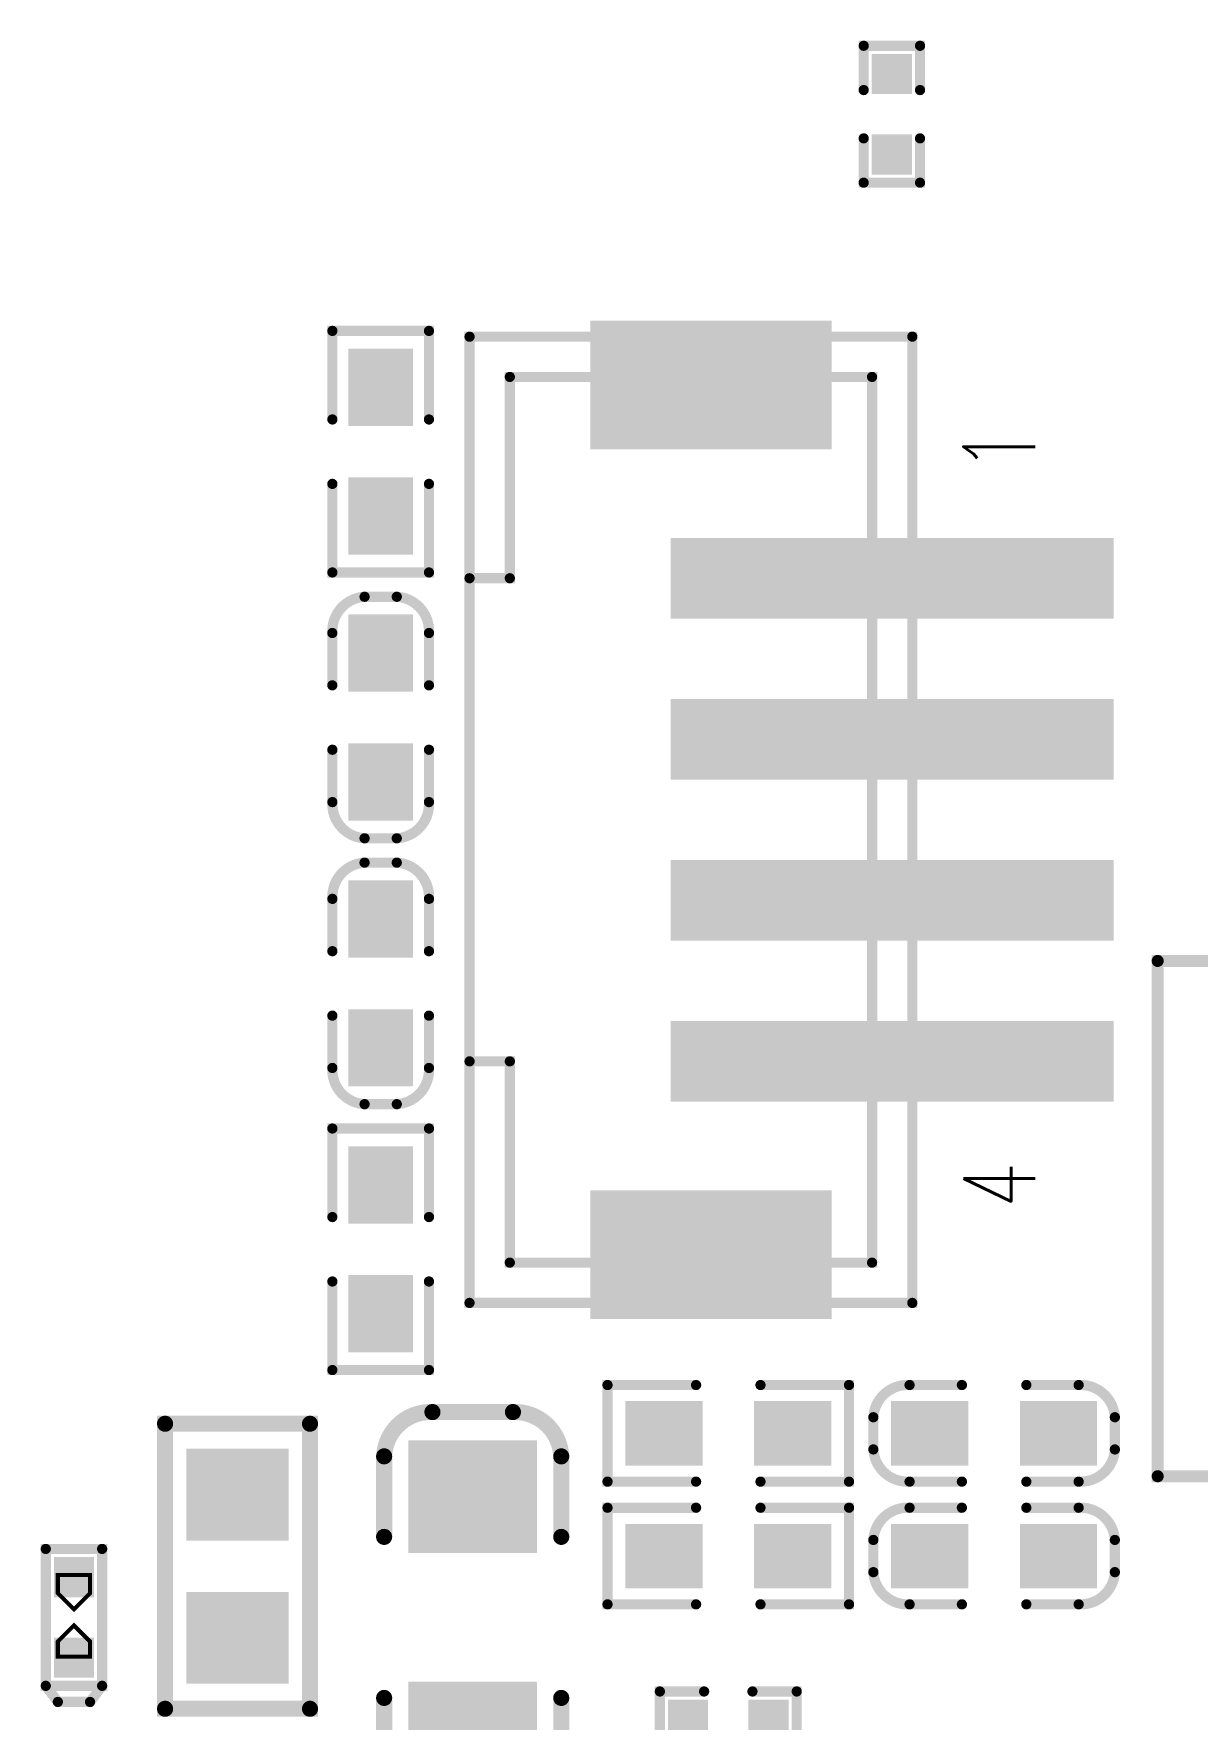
# Model space of a CAD drawing. Extents: x -1 to 186, y -6 to 106.
# Drawn here: x 67.06 to 81.52, y 17.53 to 38.47 of the extents above; entities that cross this region are included whole.
import ezdxf

# ---------------------------------------------------------------- set-up
doc = ezdxf.new("R2010")
doc.units = 0
doc.linetypes.add('TRMIDX_0', pattern=[2, 1, 1])
doc.linetypes.add('TRMIDX_1', pattern=[2, 1, 1])
for name, color, linetype in [('DRIL_PLTE_THRU_01', 254, 'CONTINUOUS'), ('DRIL_PLTE_THRU_02', 254, 'CONTINUOUS'), ('PADS_BOT', 250, 'CONTINUOUS'), ('PADS_INNER', 250, 'CONTINUOUS'), ('PADS_TOP', 250, 'CONTINUOUS'), ('PART_TOP_2DLINE_00', 250, 'CONTINUOUS'), ('PART_TOP_2DLINE_01', 250, 'CONTINUOUS'), ('PART_TOP_COPPER_01', 250, 'CONTINUOUS'), ('PART_TOP_TEXT_126', 250, 'CONTINUOUS')]:
    doc.layers.add(name, color=color, linetype=linetype)
doc.styles.add('W0$127', font='simplex', dxfattribs={"width": 0.75})

# ---------------------------------------------------------------- blocks, each defined once
blk = doc.blocks.new('SMOOTH_0$127')
at = {"const_width": 0.0635}
blk.add_lwpolyline([(-0.03175, 0, 1), (0.03175, 0, 1)], format="xyb", close=True, dxfattribs=at)
blk = doc.blocks.new('PART_BODY_TOP_22')
at = {"layer": 'PART_TOP_2DLINE_01', "const_width": 0.127}
for points in [[(-0.3, 0.35), (-0.85, 0.35), (-0.85, -0.35), (-0.3, -0.35)], [(0.3, 0.35), (0.85, 0.35), (0.85, -0.35), (0.3, -0.35)]]:
    blk.add_lwpolyline(points, dxfattribs=at)
at = {"layer": 'PART_TOP_2DLINE_01'}
for p in [(-0.85, 0.35), (-0.3, 0.35), (0.3, 0.35), (0.85, 0.35), (-0.85, -0.35), (-0.3, -0.35), (0.3, -0.35), (0.85, -0.35)]:
    blk.add_blockref('SMOOTH_0$127', p, dxfattribs=at)
blk = doc.blocks.new('DRIL_HOLE_0')
blk.add_lwpolyline([(0, 0, 1), (0, 0, 1)], format="xyb", close=True)
blk = doc.blocks.new('PAD_0')
blk.add_lwpolyline([(0, 0, 1), (0, 0, 1)], format="xyb", close=True)
blk = doc.blocks.new('PAD_3')
at = {"const_width": 0.5}
blk.add_lwpolyline([(-0.25, 0), (0.25, 0)], dxfattribs=at)
blk = doc.blocks.new('STK_TOP_9')
at = {"layer": 'DRIL_PLTE_THRU_01'}
blk.add_blockref('DRIL_HOLE_0', (0, 0), dxfattribs=at)
at = {"layer": 'DRIL_PLTE_THRU_02'}
blk.add_blockref('DRIL_HOLE_0', (0, 0), dxfattribs=at)
at = {"layer": 'PADS_BOT'}
blk.add_blockref('PAD_0', (0, 0), dxfattribs=at)
at = {"layer": 'PADS_INNER'}
blk.add_blockref('PAD_0', (0, 0), dxfattribs=at)
at = {"layer": 'PADS_TOP'}
blk.add_blockref('PAD_3', (0, 0), dxfattribs=at)
blk = doc.blocks.new('SYM_TOP_23')
for name, p in [('STK_TOP_9', (-0.5, 0)), ('PART_BODY_TOP_22', (0, 0)), ('STK_TOP_9', (0.5, 0))]:
    blk.add_blockref(name, p)
blk = doc.blocks.new('PART_TOP_358')
blk.add_blockref('SYM_TOP_23', (0, 0))
blk = doc.blocks.new('PART_TOP_359')
blk.add_blockref('SYM_TOP_23', (0, 0))
blk = doc.blocks.new('SMOOTH_0$2')
at = {"const_width": 0.1}
blk.add_lwpolyline([(-0.05, 0, 1), (0.05, 0, 1)], format="xyb", close=True, dxfattribs=at)
blk = doc.blocks.new('PART_BODY_TOP_25')
at = {"layer": 'PART_TOP_2DLINE_01', "const_width": 0.2}
blk.add_lwpolyline([(-1.77, -0.9), (1.77, -0.9), (1.77, 0.9), (-1.77, 0.9)], close=True, dxfattribs=at)
at = {"layer": 'PART_TOP_2DLINE_01'}
for p in [(-1.77, 0.9), (1.77, 0.9), (-1.77, -0.9), (1.77, -0.9)]:
    blk.add_blockref('SMOOTH_0$2', p, dxfattribs=at)
blk = doc.blocks.new('PAD_7')
at = {"const_width": 1.14}
blk.add_lwpolyline([(-0.635, 0), (0.635, 0)], dxfattribs=at)
blk = doc.blocks.new('STK_TOP_11')
at = {"layer": 'DRIL_PLTE_THRU_01'}
blk.add_blockref('DRIL_HOLE_0', (0, 0), dxfattribs=at)
at = {"layer": 'DRIL_PLTE_THRU_02'}
blk.add_blockref('DRIL_HOLE_0', (0, 0), dxfattribs=at)
at = {"layer": 'PADS_BOT'}
blk.add_blockref('PAD_0', (0, 0), dxfattribs=at)
at = {"layer": 'PADS_INNER'}
blk.add_blockref('PAD_0', (0, 0), dxfattribs=at)
at = {"layer": 'PADS_TOP', "rotation": 90}
blk.add_blockref('PAD_7', (0, 0), dxfattribs=at)
blk = doc.blocks.new('SYM_TOP_26')
for name, p in [('STK_TOP_11', (-0.89, 0)), ('STK_TOP_11', (0.89, 0)), ('PART_BODY_TOP_25', (0, 0))]:
    blk.add_blockref(name, p)
blk = doc.blocks.new('PART_TOP_392')
blk.add_blockref('SYM_TOP_26', (0, 0))
blk = doc.blocks.new('SMOOTH_0$0508')
at = {"const_width": 0.0254}
blk.add_lwpolyline([(-0.0127, 0, 1), (0.0127, 0, 1)], format="xyb", close=True, dxfattribs=at)
blk = doc.blocks.new('PART_BODY_TOP_21')
at = {"layer": 'PART_TOP_2DLINE_00', "const_width": 0.127}
blk.add_lwpolyline([(-0.85, -0.35), (-1.05, -0.2), (-1.05, 0.2), (-0.85, 0.35)], dxfattribs=at)
blk.add_lwpolyline([(0.85, -0.35), (0.85, 0.35), (-0.85, 0.35), (-0.85, -0.35)], close=True, dxfattribs=at)
at = {"layer": 'PART_TOP_COPPER_01', "linetype": 'TRMIDX_0', "const_width": 0.0508}
blk.add_lwpolyline([(-0.3, 0.2), (-0.1, 0), (-0.3, -0.2), (-0.4889, -0.2), (-0.4889, 0.2)], close=True, dxfattribs=at)
at = {"layer": 'PART_TOP_COPPER_01', "linetype": 'TRMIDX_1', "const_width": 0.0508}
blk.add_lwpolyline([(0.3, 0.2), (0.1, 0), (0.3, -0.2), (0.52531, -0.2), (0.52531, 0.2)], close=True, dxfattribs=at)
at = {"layer": 'PART_TOP_2DLINE_00'}
for p in [(-1.05, 0.2), (-0.85, 0.35), (-0.85, 0.35), (0.85, 0.35), (-1.05, -0.2), (-0.85, -0.35), (-0.85, -0.35), (0.85, -0.35)]:
    blk.add_blockref('SMOOTH_0$127', p, dxfattribs=at)
at = {"layer": 'PART_TOP_COPPER_01'}
for p in [(-0.4889, 0.2), (-0.3, 0.2), (0.3, 0.2), (0.52531, 0.2), (-0.1, 0), (0.1, 0), (-0.4889, -0.2), (-0.3, -0.2), (0.3, -0.2), (0.52531, -0.2)]:
    blk.add_blockref('SMOOTH_0$0508', p, dxfattribs=at)
blk = doc.blocks.new('STK_TOP_136')
at = {"layer": 'DRIL_PLTE_THRU_01'}
blk.add_blockref('DRIL_HOLE_0', (0, 0), dxfattribs=at)
at = {"layer": 'DRIL_PLTE_THRU_02'}
blk.add_blockref('DRIL_HOLE_0', (0, 0), dxfattribs=at)
at = {"layer": 'PADS_BOT'}
blk.add_blockref('PAD_0', (0, 0), dxfattribs=at)
at = {"layer": 'PADS_INNER'}
blk.add_blockref('PAD_0', (0, 0), dxfattribs=at)
at = {"layer": 'PADS_TOP', "rotation": 90}
blk.add_blockref('PAD_3', (0, 0), dxfattribs=at)
blk = doc.blocks.new('PAD_4')
at = {"const_width": 0.5}
blk.add_lwpolyline([(-0.25, 0), (0.25, 0)], dxfattribs=at)
blk = doc.blocks.new('STK_TOP_135')
at = {"layer": 'DRIL_PLTE_THRU_01'}
blk.add_blockref('DRIL_HOLE_0', (0, 0), dxfattribs=at)
at = {"layer": 'DRIL_PLTE_THRU_02'}
blk.add_blockref('DRIL_HOLE_0', (0, 0), dxfattribs=at)
at = {"layer": 'PADS_BOT'}
blk.add_blockref('PAD_0', (0, 0), dxfattribs=at)
at = {"layer": 'PADS_INNER'}
blk.add_blockref('PAD_0', (0, 0), dxfattribs=at)
at = {"layer": 'PADS_TOP', "rotation": 90}
blk.add_blockref('PAD_4', (0, 0), dxfattribs=at)
blk = doc.blocks.new('SYM_TOP_22')
for name, p in [('STK_TOP_136', (-0.5, 0)), ('STK_TOP_135', (0.5, 0)), ('PART_BODY_TOP_21', (0, 0))]:
    blk.add_blockref(name, p)
blk = doc.blocks.new('PART_TOP_400')
blk.add_blockref('SYM_TOP_22', (0, 0))
blk = doc.blocks.new('PART_BODY_TOP_3')
at = {"layer": 'PART_TOP_2DLINE_01', "const_width": 0.2}
for points in [[(-1, 1.1), (-2, 1.1, 0.414214), (-2.55, 0.5), (-2.55, -0.5, 0.414214), (-2, -1.1), (-1, -1.1)], [(1, -1.1), (2, -1.1, 0.414214), (2.55, -0.5), (2.55, 0.5, 0.414214), (2, 1.1), (1, 1.1)]]:
    blk.add_lwpolyline(points, format="xyb", dxfattribs=at)
at = {"layer": 'PART_TOP_2DLINE_01'}
for p in [(-2, 1.1), (-1, 1.1), (1, 1.1), (2, 1.1), (-2.55, 0.5), (2.55, 0.5), (-2.55, -0.5), (2.55, -0.5), (-2, -1.1), (-1, -1.1), (1, -1.1), (2, -1.1)]:
    blk.add_blockref('SMOOTH_0$2', p, dxfattribs=at)
blk = doc.blocks.new('PAD_56')
at = {"const_width": 1.4}
blk.add_lwpolyline([(-0.8, 0), (0.8, 0)], dxfattribs=at)
blk = doc.blocks.new('STK_TOP_8')
at = {"layer": 'DRIL_PLTE_THRU_01'}
blk.add_blockref('DRIL_HOLE_0', (0, 0), dxfattribs=at)
at = {"layer": 'DRIL_PLTE_THRU_02'}
blk.add_blockref('DRIL_HOLE_0', (0, 0), dxfattribs=at)
at = {"layer": 'PADS_BOT'}
blk.add_blockref('PAD_0', (0, 0), dxfattribs=at)
at = {"layer": 'PADS_INNER'}
blk.add_blockref('PAD_0', (0, 0), dxfattribs=at)
at = {"layer": 'PADS_TOP', "rotation": 90}
blk.add_blockref('PAD_56', (0, 0), dxfattribs=at)
blk = doc.blocks.new('SYM_TOP_4')
for name, p in [('STK_TOP_8', (-1.5, 0)), ('STK_TOP_8', (1.5, 0)), ('PART_BODY_TOP_3', (0, 0))]:
    blk.add_blockref(name, p)
blk = doc.blocks.new('PART_TOP_404')
blk.add_blockref('SYM_TOP_4', (0, 0))
blk = doc.blocks.new('PART_BODY_TOP_39')
at = {"layer": 'PART_TOP_2DLINE_01', "const_width": 0.127}
for points in [[(-0.4, -0.6), (-1.5, -0.6), (-1.5, 0.6), (-0.4, 0.6)], [(0.4, -0.6), (1.5, -0.6), (1.5, 0.6), (0.4, 0.6)]]:
    blk.add_lwpolyline(points, dxfattribs=at)
at = {"layer": 'PART_TOP_2DLINE_01'}
for p in [(-1.5, 0.6), (-0.4, 0.6), (0.4, 0.6), (1.5, 0.6), (-1.5, -0.6), (-0.4, -0.6), (0.4, -0.6), (1.5, -0.6)]:
    blk.add_blockref('SMOOTH_0$127', p, dxfattribs=at)
blk = doc.blocks.new('PAD_6')
at = {"const_width": 0.8}
blk.add_lwpolyline([(-0.48, 0), (0.48, 0)], dxfattribs=at)
blk = doc.blocks.new('STK_TOP_10')
at = {"layer": 'DRIL_PLTE_THRU_01'}
blk.add_blockref('DRIL_HOLE_0', (0, 0), dxfattribs=at)
at = {"layer": 'DRIL_PLTE_THRU_02'}
blk.add_blockref('DRIL_HOLE_0', (0, 0), dxfattribs=at)
at = {"layer": 'PADS_BOT'}
blk.add_blockref('PAD_0', (0, 0), dxfattribs=at)
at = {"layer": 'PADS_INNER'}
blk.add_blockref('PAD_0', (0, 0), dxfattribs=at)
at = {"layer": 'PADS_TOP'}
blk.add_blockref('PAD_6', (0, 0), dxfattribs=at)
blk = doc.blocks.new('SYM_TOP_40')
for name, p in [('PART_BODY_TOP_39', (0, 0)), ('STK_TOP_10', (-0.8, 0)), ('STK_TOP_10', (0.8, 0))]:
    blk.add_blockref(name, p)
blk = doc.blocks.new('PART_TOP_405')
blk.add_blockref('SYM_TOP_40', (0, 0))
blk = doc.blocks.new('PART_TOP_406')
blk.add_blockref('SYM_TOP_40', (0, 0))
blk = doc.blocks.new('PART_BODY_TOP_5')
at = {"layer": 'PART_TOP_2DLINE_01', "const_width": 0.127}
for points in [[(-0.4, 0.6), (-1.05, 0.6, 0.414214), (-1.5, 0.2), (-1.5, -0.2, 0.414214), (-1.05, -0.6), (-0.4, -0.6)], [(0.4, -0.6), (1.05, -0.6, 0.413192), (1.5, -0.2), (1.5, 0.2, 0.414214), (1.05, 0.6), (0.4, 0.6)]]:
    blk.add_lwpolyline(points, format="xyb", dxfattribs=at)
at = {"layer": 'PART_TOP_2DLINE_01'}
for p in [(-1.05, 0.6), (-0.4, 0.6), (0.4, 0.6), (1.05, 0.6), (-1.5, 0.2), (1.5, 0.2), (-1.5, -0.2), (1.5, -0.2), (-1.05, -0.6), (-0.4, -0.6), (0.4, -0.6), (1.05, -0.6)]:
    blk.add_blockref('SMOOTH_0$127', p, dxfattribs=at)
blk = doc.blocks.new('SYM_TOP_6')
for name, p in [('PART_BODY_TOP_5', (0, 0)), ('STK_TOP_10', (-0.8, 0)), ('STK_TOP_10', (0.8, 0))]:
    blk.add_blockref(name, p)
blk = doc.blocks.new('PART_TOP_407')
blk.add_blockref('SYM_TOP_6', (0, 0))
blk = doc.blocks.new('PART_TOP_408')
blk.add_blockref('SYM_TOP_6', (0, 0))
blk = doc.blocks.new('PART_BODY_TOP_70')
at = {"layer": 'PART_TOP_2DLINE_01', "const_width": 0.127}
for points in [[(-6, -5.5), (6, -5.5), (6, 0), (-6, 0)], [(-5.5, -0.5), (5.5, -0.5), (5.5, -5), (3, -5), (3, -5.5), (-3, -5.5), (-3, -5), (-5.5, -5)]]:
    blk.add_lwpolyline(points, close=True, dxfattribs=at)
at = {"layer": 'PART_TOP_2DLINE_01'}
for p in [(-6, 0), (6, 0), (-5.5, -0.5), (5.5, -0.5), (-5.5, -5), (-3, -5), (3, -5), (5.5, -5), (-6, -5.5), (-3, -5.5), (3, -5.5), (6, -5.5)]:
    blk.add_blockref('SMOOTH_0$127', p, dxfattribs=at)
at = {"layer": 'PART_TOP_TEXT_126', "style": 'W0$127', "width": 0.75}
for s, p in [('1', (-4.318, 1.524)), ('4', (4.826, 1.524))]:
    blk.add_text(s, height=0.889, rotation=180, dxfattribs=at).set_placement(p)
blk = doc.blocks.new('PAD_16')
at = {"const_width": 1}
blk.add_lwpolyline([(-2.75, 0), (2.75, 0)], dxfattribs=at)
blk = doc.blocks.new('STK_TOP_127')
at = {"layer": 'DRIL_PLTE_THRU_01'}
blk.add_blockref('DRIL_HOLE_0', (0, 0), dxfattribs=at)
at = {"layer": 'DRIL_PLTE_THRU_02'}
blk.add_blockref('DRIL_HOLE_0', (0, 0), dxfattribs=at)
at = {"layer": 'PADS_BOT'}
blk.add_blockref('PAD_0', (0, 0), dxfattribs=at)
at = {"layer": 'PADS_INNER'}
blk.add_blockref('PAD_0', (0, 0), dxfattribs=at)
at = {"layer": 'PADS_TOP', "rotation": 90}
blk.add_blockref('PAD_16', (0, 0), dxfattribs=at)
blk = doc.blocks.new('PAD_17')
at = {"const_width": 1.6}
blk.add_lwpolyline([(-1.5, 0), (1.5, 0)], dxfattribs=at)
blk = doc.blocks.new('STK_TOP_128')
at = {"layer": 'DRIL_PLTE_THRU_01'}
blk.add_blockref('DRIL_HOLE_0', (0, 0), dxfattribs=at)
at = {"layer": 'DRIL_PLTE_THRU_02'}
blk.add_blockref('DRIL_HOLE_0', (0, 0), dxfattribs=at)
at = {"layer": 'PADS_BOT'}
blk.add_blockref('PAD_0', (0, 0), dxfattribs=at)
at = {"layer": 'PADS_INNER'}
blk.add_blockref('PAD_0', (0, 0), dxfattribs=at)
at = {"layer": 'PADS_TOP', "rotation": 90}
blk.add_blockref('PAD_17', (0, 0), dxfattribs=at)
blk = doc.blocks.new('SYM_TOP_68')
for name, p in [('STK_TOP_127', (-3, -0.25)), ('STK_TOP_127', (-1, -0.25)), ('STK_TOP_127', (1, -0.25)), ('STK_TOP_127', (3, -0.25)), ('PART_BODY_TOP_70', (0, 0)), ('STK_TOP_128', (-5.4, -2.5)), ('STK_TOP_128', (5.4, -2.5))]:
    blk.add_blockref(name, p)
blk = doc.blocks.new('PART_TOP_409')
blk.add_blockref('SYM_TOP_68', (0, 0))
blk = doc.blocks.new('PART_TOP_410')
blk.add_blockref('SYM_TOP_6', (0, 0))
blk = doc.blocks.new('PART_TOP_411')
blk.add_blockref('SYM_TOP_40', (0, 0))
blk = doc.blocks.new('PART_TOP_412')
blk.add_blockref('SYM_TOP_40', (0, 0))
blk = doc.blocks.new('PART_TOP_413')
blk.add_blockref('SYM_TOP_6', (0, 0))
blk = doc.blocks.new('SMOOTH_0$15')
at = {"const_width": 0.075}
blk.add_lwpolyline([(-0.0375, 0, 1), (0.0375, 0, 1)], format="xyb", close=True, dxfattribs=at)
blk = doc.blocks.new('PART_BODY_TOP_52')
at = {"layer": 'PART_TOP_2DLINE_01', "const_width": 0.15}
blk.add_lwpolyline([(-6.35, -3.2), (6.35, -3.2), (6.35, 3.2), (-6.35, 3.2)], close=True, dxfattribs=at)
at = {"layer": 'PART_TOP_2DLINE_01'}
for points, const_width in [([(-4.125, -2.65, 1), (-4.725, -2.65, 1)], 0.15), ([(-5.825, -4.6, 1), (-5.175, -4.6, 1)], 0.2)]:
    blk.add_lwpolyline(points, format="xyb", close=True, dxfattribs=dict(at, const_width=const_width))
for p in [(-6.35, 3.2), (6.35, 3.2), (-6.35, -3.2), (6.35, -3.2)]:
    blk.add_blockref('SMOOTH_0$15', p, dxfattribs=at)
blk = doc.blocks.new('PAD_80')
at = {"const_width": 0.35}
blk.add_lwpolyline([(-0.65, -0.175), (0.65, -0.175, 1), (0.65, 0.175), (-0.65, 0.175, 1)], format="xyb", close=True, dxfattribs=at)
blk = doc.blocks.new('STK_TOP_92')
at = {"layer": 'DRIL_PLTE_THRU_01'}
blk.add_blockref('DRIL_HOLE_0', (0, 0), dxfattribs=at)
at = {"layer": 'DRIL_PLTE_THRU_02'}
blk.add_blockref('DRIL_HOLE_0', (0, 0), dxfattribs=at)
at = {"layer": 'PADS_BOT'}
blk.add_blockref('PAD_0', (0, 0), dxfattribs=at)
at = {"layer": 'PADS_INNER'}
blk.add_blockref('PAD_0', (0, 0), dxfattribs=at)
at = {"layer": 'PADS_TOP', "rotation": 90}
blk.add_blockref('PAD_80', (0, 0), dxfattribs=at)
blk = doc.blocks.new('SYM_TOP_53')
for name, p in [('STK_TOP_92', (-4.445, 4.45)), ('STK_TOP_92', (-3.175, 4.45)), ('STK_TOP_92', (-1.905, 4.45)), ('STK_TOP_92', (-0.635, 4.45)), ('STK_TOP_92', (0.635, 4.45)), ('STK_TOP_92', (1.905, 4.45)), ('STK_TOP_92', (3.175, 4.45)), ('STK_TOP_92', (4.445, 4.45)), ('PART_BODY_TOP_52', (0, 0)), ('STK_TOP_92', (-4.445, -4.45)), ('STK_TOP_92', (-3.175, -4.45)), ('STK_TOP_92', (-1.905, -4.45)), ('STK_TOP_92', (-0.635, -4.45)), ('STK_TOP_92', (0.635, -4.45)), ('STK_TOP_92', (1.905, -4.45)), ('STK_TOP_92', (3.175, -4.45)), ('STK_TOP_92', (4.445, -4.45))]:
    blk.add_blockref(name, p)
blk = doc.blocks.new('PART_TOP_498')
blk.add_blockref('SYM_TOP_53', (0, 0))

msp = doc.modelspace()

# ---------------------------------------------------------------- block references
for name, p, rotation in [('PART_TOP_359', (77.724, 37.465), 90), ('PART_TOP_406', (71.374, 33.274), 270), ('PART_TOP_409', (77.978, 28.702), 270), ('PART_TOP_407', (71.374, 29.972), 270), ('PART_TOP_498', (87.376, 23.749), 180), ('PART_TOP_408', (71.374, 26.67), 90), ('PART_TOP_405', (71.374, 23.368), 90), ('PART_TOP_404', (72.517, 18.796), 90), ('PART_TOP_392', (69.596, 19.431), 270), ('PART_TOP_400', (67.564, 18.796), 90), ('PART_TOP_358', (75.692, 17.526), 180)]:
    msp.add_blockref(name, p, dxfattribs=dict(rotation=rotation))
for name, p in [('PART_TOP_411', (75.692, 21.082)), ('PART_TOP_413', (78.994, 21.082)), ('PART_TOP_412', (75.692, 19.558)), ('PART_TOP_410', (78.994, 19.558))]:
    msp.add_blockref(name, p)

doc.saveas('drawing.dxf')
